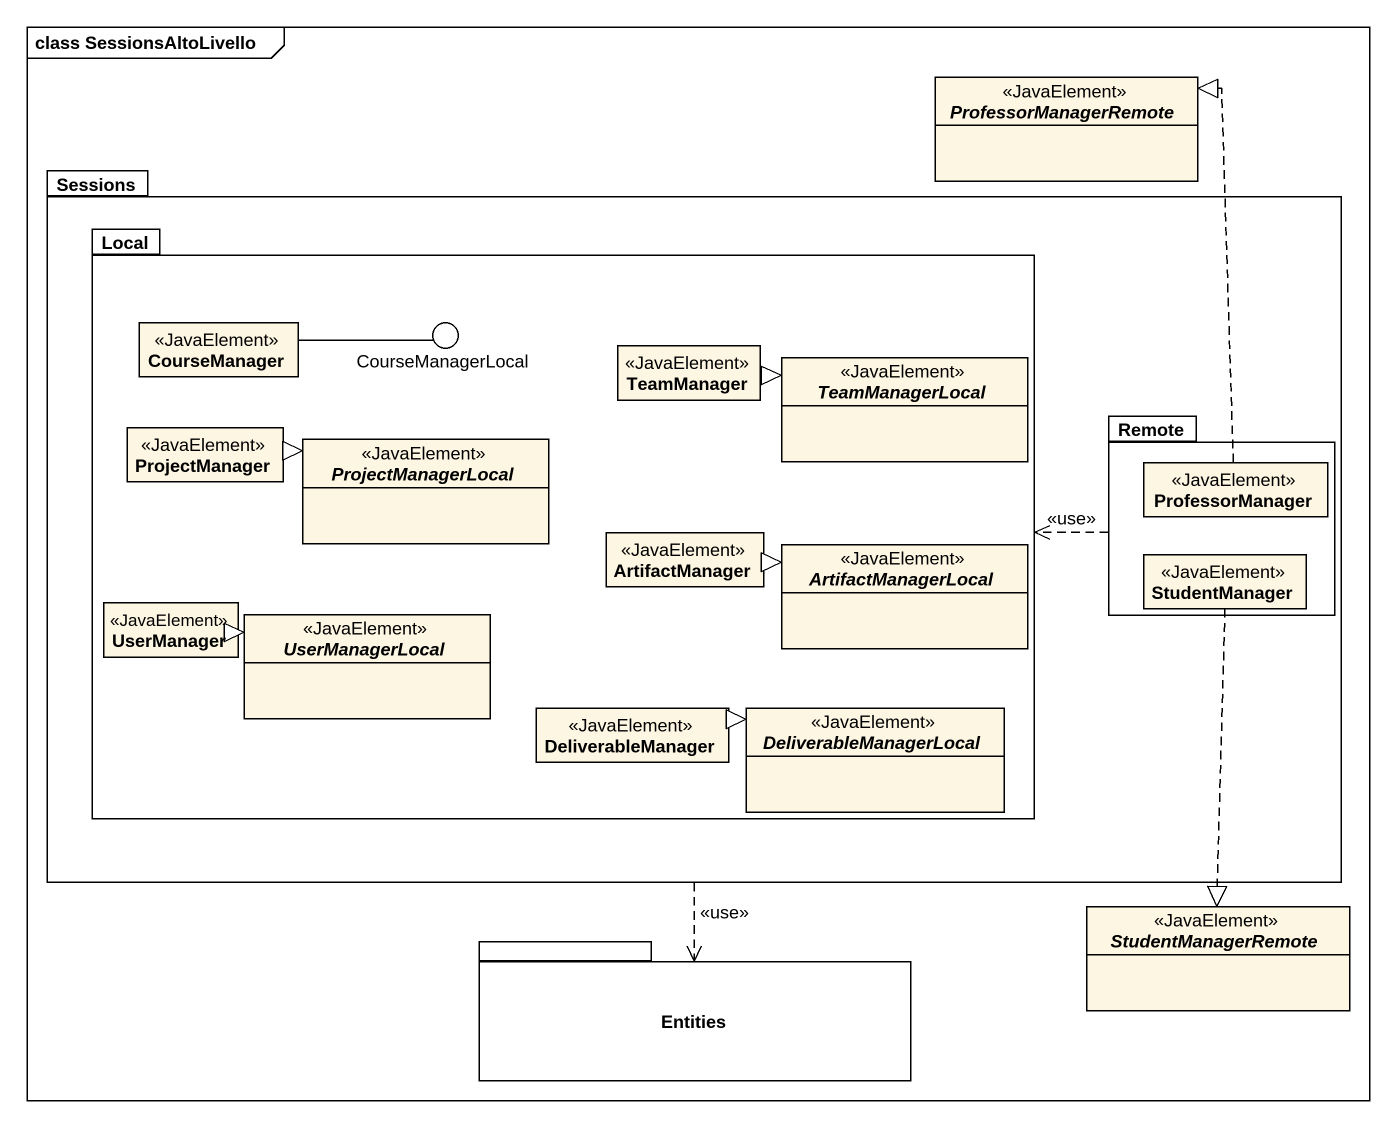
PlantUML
@startuml
mainframe class SessionsAltoLivello
allowmixing
hide circle
hide empty members
interface ProfessorManagerRemote <<JavaElement>>
package Sessions {
  package Local {
    class CourseManager <<JavaElement>>
    class TeamManager <<JavaElement>>
    interface TeamManagerLocal <<JavaElement>>
    class ProjectManager <<JavaElement>>
    interface ProjectManagerLocal <<JavaElement>>
    class ArtifactManager <<JavaElement>>
    interface ArtifactManagerLocal <<JavaElement>>
    class UserManager <<JavaElement>>
    interface UserManagerLocal <<JavaElement>>
    class DeliverableManager <<JavaElement>>
    interface DeliverableManagerLocal <<JavaElement>>
  }
  package Remote {
    class ProfessorManager <<JavaElement>>
    class StudentManager <<JavaElement>>
  }
}
() CourseManagerLocal
interface StudentManagerRemote <<JavaElement>>
package Entities {
}
Local -up- CourseManagerLocal
Sessions ..> Entities : <<use>>
CourseManager -right- CourseManagerLocal
TeamManager .right.|> TeamManagerLocal
ProjectManager .right.|> ProjectManagerLocal
Remote .left.> Local : <<use>>
ProfessorManager .up.|> ProfessorManagerRemote
ArtifactManager .right.|> ArtifactManagerLocal
UserManager .right.|> UserManagerLocal
StudentManager ..|> StudentManagerRemote
DeliverableManager .right.|> DeliverableManagerLocal
@enduml
